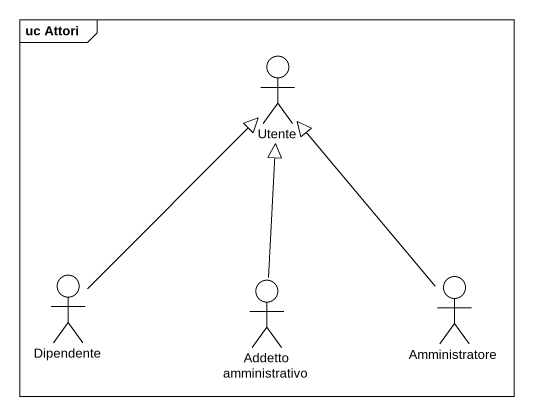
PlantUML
@startuml
mainframe uc Attori
actor Utente
actor Dipendente
actor Amministratore
actor "Addetto amministrativo" as Addetto_amministrativo
Dipendente -up-|> Utente
Amministratore -up-|> Utente
Addetto_amministrativo -up-|> Utente
@enduml
